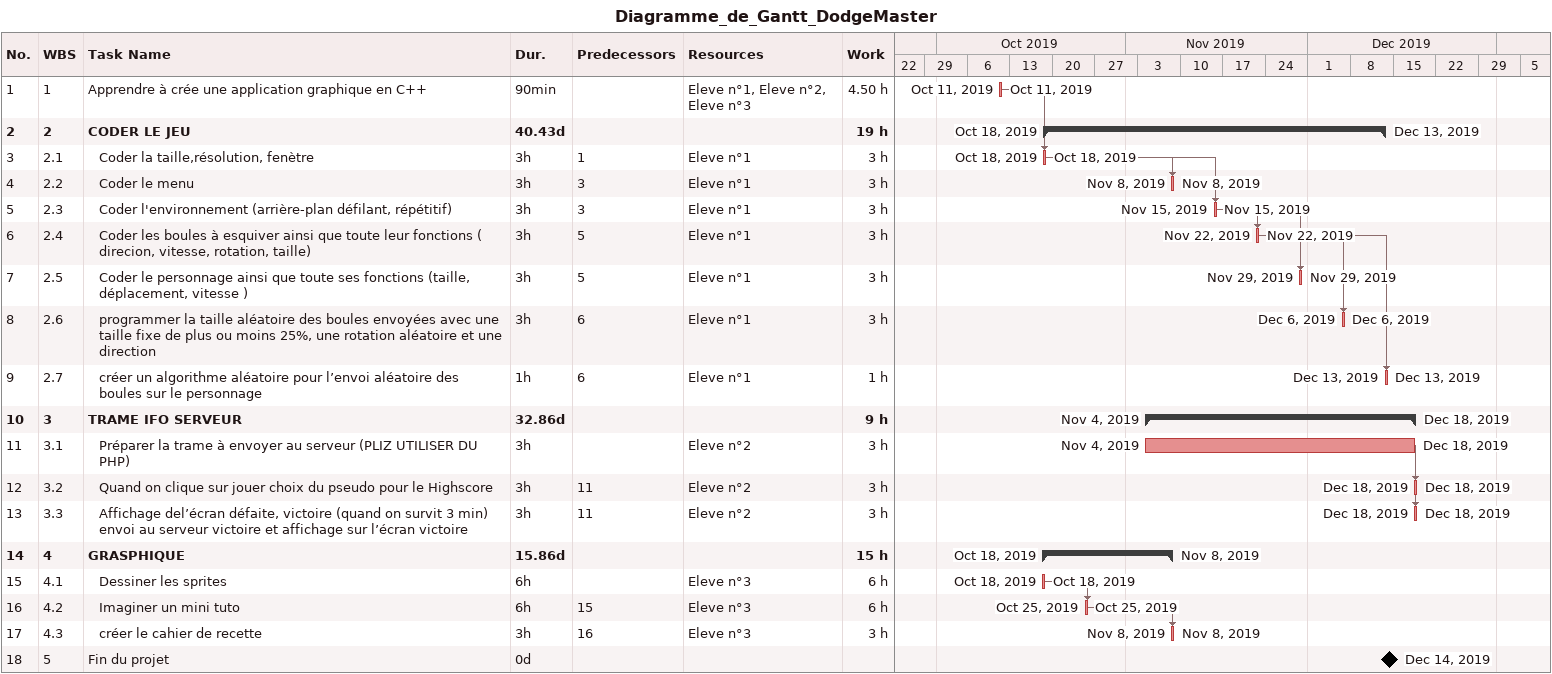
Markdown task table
Diagramme_de_Gantt_DodgeMaster

| ID | WBS | Task | Duration | Start | Finish | Predecessors | Resources | Work (h) |
|---|---|---|---|---|---|---|---|---|
| 1 | 1 | Apprendre à crée une application graphique en C++ | 90min | 2019-10-11 | 2019-10-11 |  | Eleve n°1, Eleve n°2, Eleve n°3 | 4.50 |
| 2 | 2 | **CODER LE JEU** | 40.43d | 2019-10-18 | 2019-12-13 |  |  | 19 |
| 3 | 2.1 | Coder la taille,résolution, fenètre | 3h | 2019-10-18 | 2019-10-18 | 1 | Eleve n°1 | 3 |
| 4 | 2.2 | Coder le menu | 3h | 2019-11-08 | 2019-11-08 | 3 | Eleve n°1 | 3 |
| 5 | 2.3 | Coder l'environnement (arrière-plan défilant, répétitif) | 3h | 2019-11-15 | 2019-11-15 | 3 | Eleve n°1 | 3 |
| 6 | 2.4 | Coder les boules à esquiver ainsi que toute leur fonctions ( direcion, vitesse, rotation, taille) | 3h | 2019-11-22 | 2019-11-22 | 5 | Eleve n°1 | 3 |
| 7 | 2.5 | Coder le personnage ainsi que toute ses fonctions (taille, déplacement, vitesse ) | 3h | 2019-11-29 | 2019-11-29 | 5 | Eleve n°1 | 3 |
| 8 | 2.6 | programmer la taille aléatoire des boules envoyées avec une taille fixe de plus ou moins 25%, une rotation aléatoire et une direction | 3h | 2019-12-06 | 2019-12-06 | 6 | Eleve n°1 | 3 |
| 9 | 2.7 | créer un algorithme aléatoire pour l’envoi aléatoire des boules sur le personnage | 1h | 2019-12-13 | 2019-12-13 | 6 | Eleve n°1 | 1 |
| 10 | 3 | **TRAME IFO SERVEUR** | 32.86d | 2019-11-04 | 2019-12-18 |  |  | 9 |
| 11 | 3.1 | Préparer la trame à envoyer au serveur (PLIZ UTILISER DU PHP) | 3h | 2019-11-04 | 2019-12-18 |  | Eleve n°2 | 3 |
| 12 | 3.2 | Quand on clique sur jouer choix du pseudo pour le Highscore | 3h | 2019-12-18 | 2019-12-18 | 11 | Eleve n°2 | 3 |
| 13 | 3.3 | Affichage del’écran défaite, victoire (quand on survit 3 min) envoi au serveur victoire et affichage sur l’écran victoire | 3h | 2019-12-18 | 2019-12-18 | 11 | Eleve n°2 | 3 |
| 14 | 4 | **GRASPHIQUE** | 15.86d | 2019-10-18 | 2019-11-08 |  |  | 15 |
| 15 | 4.1 | Dessiner les sprites | 6h | 2019-10-18 | 2019-10-18 |  | Eleve n°3 | 6 |
| 16 | 4.2 | Imaginer un mini tuto | 6h | 2019-10-25 | 2019-10-25 | 15 | Eleve n°3 | 6 |
| 17 | 4.3 | créer le cahier de recette | 3h | 2019-11-08 | 2019-11-08 | 16 | Eleve n°3 | 3 |
| 18 | 5 | Fin du projet | 0d | 2019-12-14 | 2019-12-14 |  |  |  |
